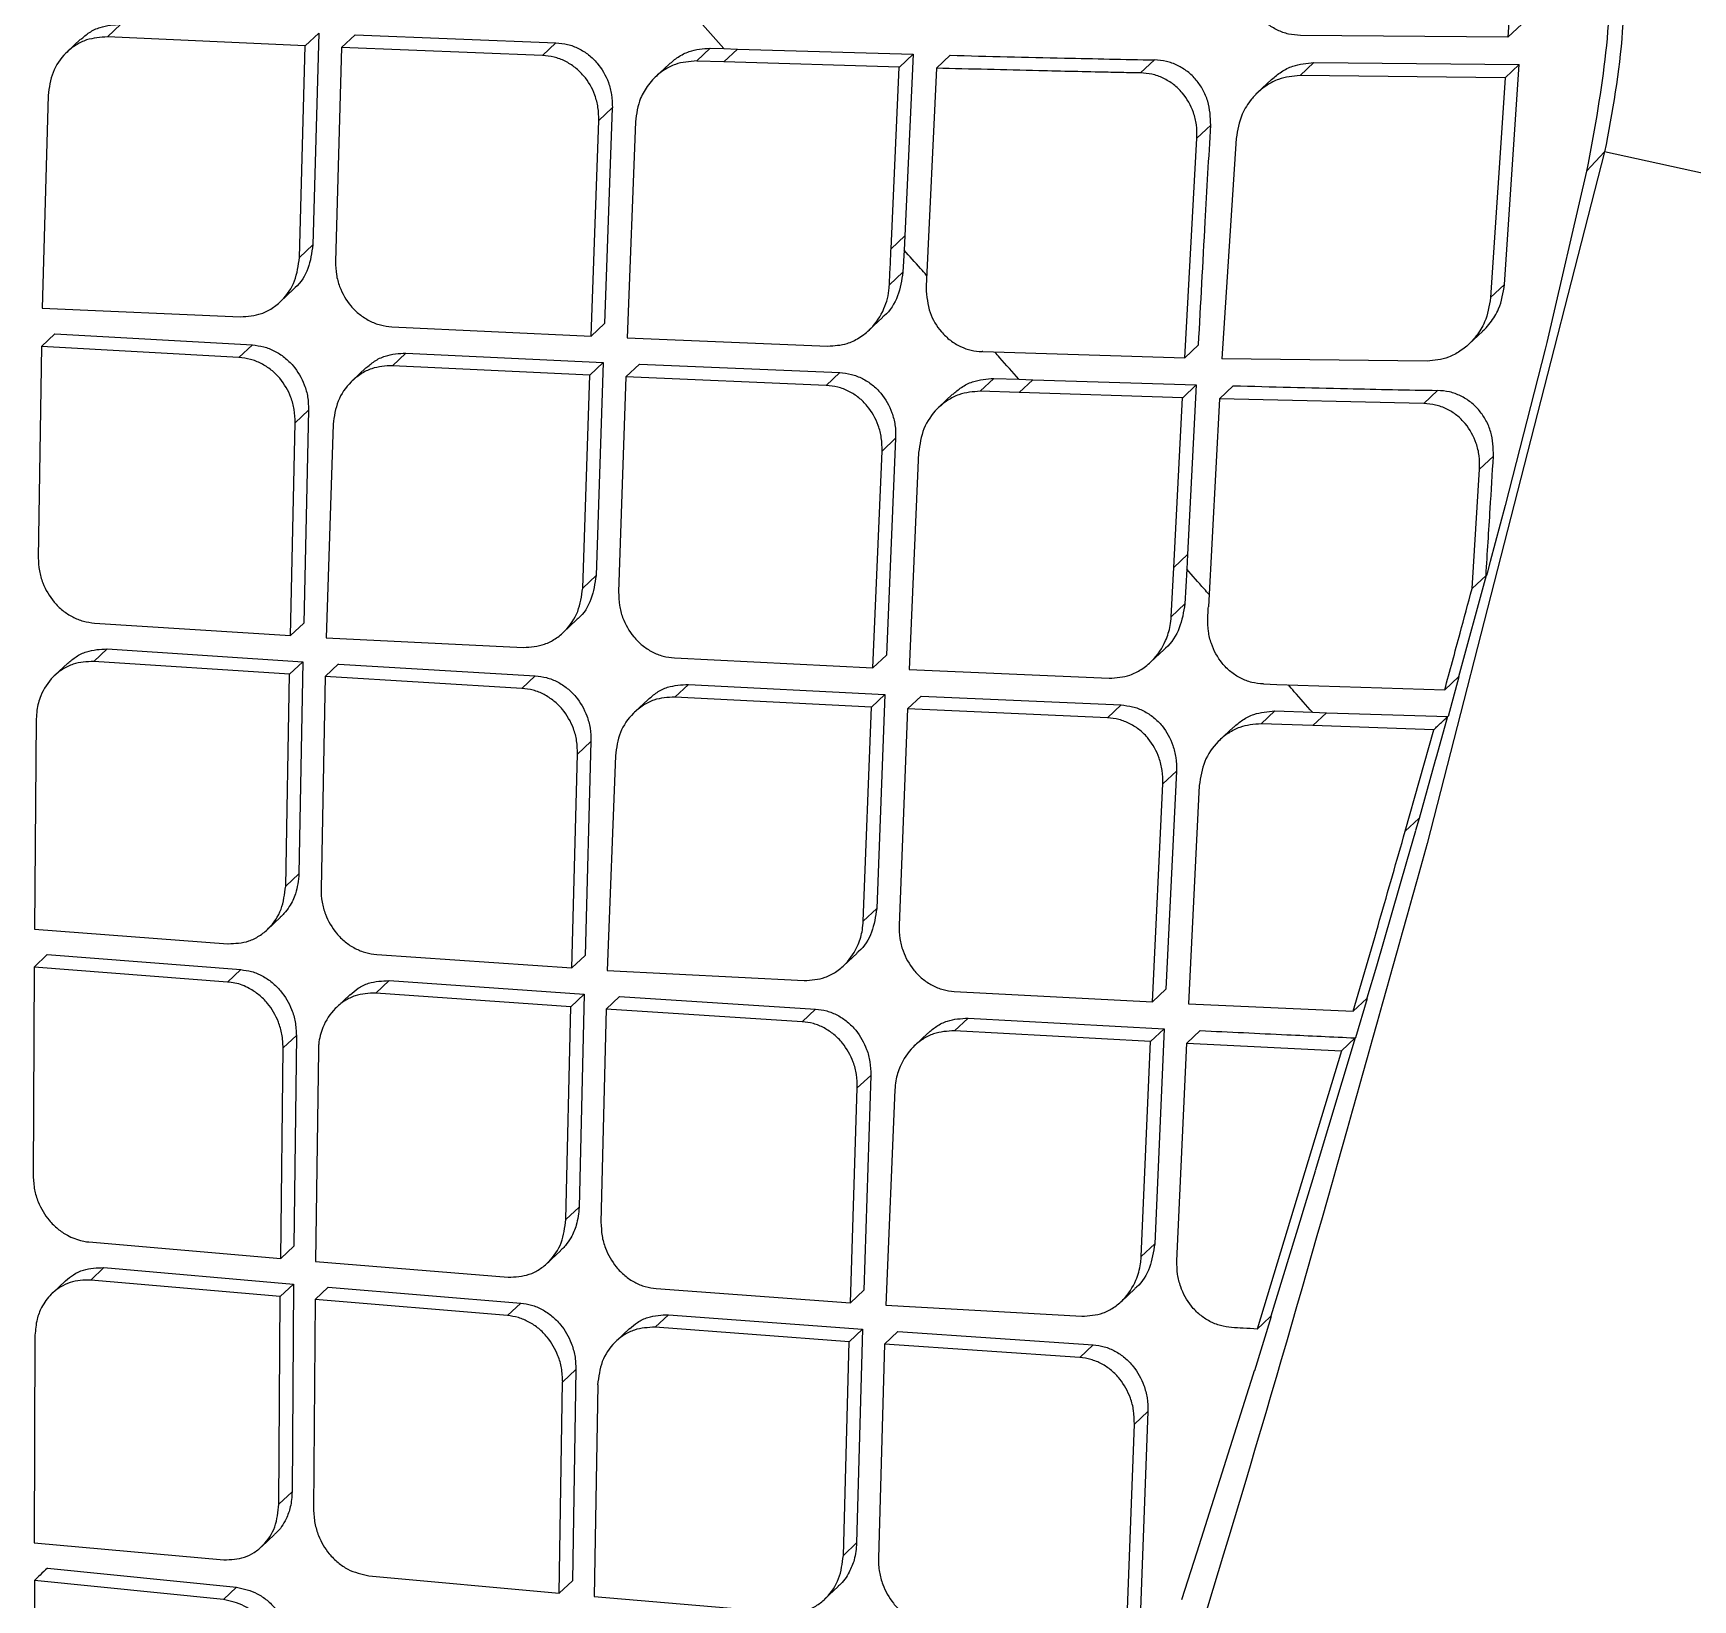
# Model space of a CAD drawing. Extents: x 0 to 84, y -21 to 126.
# Drawn here: x 73.12 to 74.482, y 62.408 to 63.693 of the extents above; entities that cross this region are included whole.
import ezdxf

# ---------------------------------------------------------------- set-up
doc = ezdxf.new("R2010")
doc.units = 0
doc.header["$MEASUREMENT"] = 0
doc.layers.add('1', color=4, linetype='Continuous')

# ---------------------------------------------------------------- blocks, each defined once
blk = doc.blocks.new('PRODIGY')
at = {"layer": '1', "color": 3, "linetype": 'Continuous', "lineweight": 25}
for p, q in [((74.3425, 63.8725), (74.33, 63.6899)), ((73.6868, 63.6806), (73.6669, 63.7027)), ((73.1589, 63.6882), (73.1479, 63.6778)), ((73.181, 63.6902), (73.192, 63.7005)), ((73.3433, 63.6829), (73.181, 63.6902)), ((73.3433, 63.6829), (73.3543, 63.6932)), ((73.3543, 63.6932), (73.3495, 63.5195)), ((73.3842, 63.692), (73.3731, 63.6816)), ((73.3842, 63.692), (73.549, 63.6854)), ((74.33, 63.6899), (74.1599, 63.6914)), ((74.33, 63.6899), (74.3415, 63.7007)), ((73.3385, 63.5091), (73.3433, 63.6829)), ((73.3731, 63.6816), (73.3681, 63.506)), ((73.5379, 63.675), (73.3731, 63.6816)), ((73.5379, 63.675), (73.549, 63.6854)), ((73.6645, 63.6705), (73.6756, 63.6809)), ((73.6756, 63.6809), (73.6867, 63.6806)), ((73.6867, 63.6697), (73.6979, 63.6802)), ((73.6868, 63.6806), (73.6978, 63.6802)), ((73.6978, 63.6802), (73.842, 63.6759)), ((73.8308, 63.6653), (73.842, 63.6759)), ((73.842, 63.6759), (73.8351, 63.527)), ((73.8611, 63.6645), (73.8723, 63.6751)), ((73.6418, 63.6679), (73.6307, 63.6574)), ((73.6867, 63.6697), (73.6645, 63.6704)), ((73.8308, 63.6653), (73.6867, 63.6697)), ((73.8239, 63.5164), (73.8307, 63.6653)), ((73.8611, 63.6645), (73.8527, 63.4857)), ((74.0287, 63.6606), (74.04, 63.6713)), ((74.1709, 63.6692), (74.1595, 63.6584)), ((74.1709, 63.6692), (74.3393, 63.6676)), ((74.3273, 63.4871), (74.3393, 63.6676)), ((74.3393, 63.6676), (74.3278, 63.6567)), ((74.1361, 63.6552), (74.1247, 63.6445)), ((74.3278, 63.6567), (74.1595, 63.6584)), ((74.3278, 63.6567), (74.3158, 63.4763)), ((73.1323, 63.6421), (73.1274, 63.4677)), ((73.5778, 63.4446), (73.5841, 63.6215)), ((73.5841, 63.6215), (73.5952, 63.6319)), ((73.5952, 63.632), (73.5889, 63.4551)), ((73.6141, 63.6204), (73.6075, 63.4433)), ((74.402, 63.6198), (74.3959, 63.5865)), ((74.0649, 63.4268), (74.0749, 63.607)), ((74.0862, 63.6177), (74.0749, 63.607)), ((74.1071, 63.6069), (74.0952, 63.426)), ((74.4094, 63.5958), (74.2637, 63.0282)), ((74.4094, 63.5958), (74.3946, 63.58)), ((74.3946, 63.58), (74.3619, 63.4395)), ((74.3959, 63.5865), (74.3945, 63.58)), ((73.8239, 63.5164), (73.8351, 63.527)), ((73.8351, 63.527), (73.8346, 63.5153)), ((73.3385, 63.5091), (73.3495, 63.5195)), ((73.8346, 63.5153), (73.8337, 63.4972)), ((73.8337, 63.4972), (73.8226, 63.4867)), ((73.8527, 63.4857), (73.8526, 63.4842)), ((74.3273, 63.4871), (74.3159, 63.4763)), ((73.3227, 63.4727), (73.3337, 63.4831)), ((73.1274, 63.4677), (73.2901, 63.4605)), ((73.8058, 63.4495), (73.817, 63.46)), ((73.1378, 63.4465), (73.1269, 63.4362)), ((73.1378, 63.4465), (73.2999, 63.4374)), ((73.4143, 63.4524), (73.5778, 63.4446)), ((73.5778, 63.4446), (73.5888, 63.4551)), ((73.6075, 63.4433), (73.7721, 63.4365)), ((74.2979, 63.438), (74.3094, 63.4487)), ((73.1269, 63.4362), (73.1242, 63.2628)), ((73.2889, 63.4271), (73.1269, 63.4362)), ((73.2889, 63.4271), (73.2999, 63.4374)), ((73.4149, 63.4204), (73.4259, 63.4308)), ((73.4259, 63.4308), (73.5877, 63.423)), ((73.8992, 63.4319), (74.0649, 63.4268)), ((74.0649, 63.4268), (74.0762, 63.4374)), ((74.3605, 63.434), (74.3277, 63.3057)), ((74.3619, 63.4395), (74.3605, 63.434)), ((73.3929, 63.4185), (73.3819, 63.4081)), ((73.5767, 63.4126), (73.4149, 63.4204)), ((73.5877, 63.423), (73.5767, 63.4126)), ((73.5877, 63.423), (73.5819, 63.2483)), ((73.6064, 63.4112), (73.6175, 63.4216)), ((73.6175, 63.4216), (73.7818, 63.4147)), ((74.2637, 63.424), (74.0953, 63.426)), ((73.5709, 63.2379), (73.5767, 63.4126)), ((73.6064, 63.4112), (73.6004, 63.2347)), ((73.7707, 63.4042), (73.6064, 63.4112)), ((73.7707, 63.4042), (73.7818, 63.4147)), ((73.8971, 63.3994), (73.9083, 63.41)), ((73.9083, 63.41), (73.9288, 63.4093)), ((73.9288, 63.4093), (73.9402, 63.4089)), ((73.929, 63.3983), (73.9402, 63.4089)), ((73.9402, 63.4089), (74.0744, 63.4047)), ((74.0632, 63.3941), (74.0744, 63.4047)), ((74.0744, 63.4047), (74.0671, 63.2654)), ((74.0934, 63.3933), (74.1047, 63.4039)), ((73.8744, 63.3969), (73.8632, 63.3864)), ((73.929, 63.3983), (73.8971, 63.3994)), ((74.0632, 63.3941), (73.929, 63.3983)), ((74.0559, 63.2549), (74.0631, 63.3941)), ((74.0934, 63.3933), (74.0843, 63.2225)), ((74.261, 63.3893), (74.0935, 63.3933)), ((74.261, 63.3893), (74.2724, 63.4001)), ((73.3351, 63.3735), (73.346, 63.3838)), ((73.346, 63.3838), (73.342, 63.2091)), ((73.3311, 63.1989), (73.3351, 63.3735)), ((73.3661, 63.3723), (73.3604, 63.1971)), ((73.8166, 63.3503), (73.8277, 63.3608)), ((73.8277, 63.3608), (73.8203, 63.1829)), ((73.8091, 63.1725), (73.8166, 63.3503)), ((73.8465, 63.3491), (73.8388, 63.1711)), ((74.3007, 63.2375), (74.3068, 63.3354)), ((74.3068, 63.3354), (74.3183, 63.3462)), ((74.3277, 63.3057), (74.3155, 63.2598)), ((74.0559, 63.2549), (74.0671, 63.2654)), ((74.0671, 63.2654), (74.0665, 63.2535)), ((74.0538, 63.2144), (74.0559, 63.2549)), ((74.0665, 63.2534), (74.065, 63.225)), ((74.3155, 63.2598), (74.313, 63.2502)), ((73.5709, 63.2379), (73.5819, 63.2483)), ((74.3121, 63.2482), (74.2896, 63.1651)), ((74.3007, 63.2375), (74.3121, 63.2483)), ((74.3129, 63.2501), (74.3124, 63.2481)), ((74.0538, 63.2144), (74.065, 63.225)), ((73.5549, 63.2014), (73.5659, 63.2118)), ((73.1703, 63.2092), (73.3311, 63.1989)), ((73.3311, 63.1989), (73.342, 63.2091)), ((73.1699, 63.1777), (73.1807, 63.188)), ((73.1807, 63.188), (73.3414, 63.1775)), ((73.3604, 63.197), (73.5224, 63.1892)), ((74.0368, 63.177), (74.048, 63.1875)), ((73.1484, 63.1763), (73.1376, 63.1661)), ((73.3304, 63.1672), (73.1699, 63.1777)), ((73.3304, 63.1672), (73.3413, 63.1775)), ((73.3414, 63.1775), (73.338, 63.0035)), ((73.3597, 63.1654), (73.3706, 63.1757)), ((73.3706, 63.1756), (73.532, 63.1659)), ((73.6461, 63.1807), (73.8091, 63.1725)), ((73.8091, 63.1725), (73.8202, 63.1829)), ((73.8388, 63.1711), (74.003, 63.1639)), ((73.3272, 62.9933), (73.3304, 63.1672)), ((73.3597, 63.1654), (73.3562, 62.9912)), ((73.521, 63.1556), (73.3597, 63.1654)), ((73.521, 63.1556), (73.532, 63.1659)), ((73.6466, 63.1485), (73.6576, 63.1589)), ((73.6576, 63.1589), (73.8189, 63.1507)), ((74.1294, 63.1592), (74.1404, 63.1588)), ((74.1404, 63.1588), (74.2782, 63.1544)), ((74.2782, 63.1544), (74.2896, 63.1651)), ((74.2899, 63.165), (74.2809, 63.1324)), ((73.6246, 63.1466), (73.6136, 63.1363)), ((73.8078, 63.1402), (73.6466, 63.1485)), ((73.8078, 63.1402), (73.8189, 63.1506)), ((73.8189, 63.1507), (73.8122, 62.975)), ((73.8375, 63.1388), (73.8486, 63.1492)), ((73.8486, 63.1492), (74.0126, 63.142)), ((73.1225, 63.1305), (73.121, 62.9581)), ((73.8011, 62.9646), (73.8078, 63.1402)), ((73.8375, 63.1388), (73.8305, 62.9613)), ((74.0015, 63.1314), (73.8375, 63.1388)), ((74.0015, 63.1314), (74.0126, 63.142)), ((74.1276, 63.1265), (74.1389, 63.1371)), ((74.1389, 63.1371), (74.1696, 63.136)), ((74.1696, 63.136), (74.1813, 63.1356)), ((74.17, 63.125), (74.1813, 63.1356)), ((74.1813, 63.1356), (74.2808, 63.1324)), ((74.2806, 63.1325), (74.2715, 63.1001)), ((74.105, 63.1239), (74.0938, 63.1134)), ((74.17, 63.125), (74.1276, 63.1265)), ((74.2692, 63.1217), (74.17, 63.125)), ((74.2458, 63.0383), (74.2692, 63.1217)), ((73.5667, 63.1016), (73.5777, 63.1119)), ((73.5777, 63.1119), (73.5729, 62.9365)), ((73.5619, 62.9262), (73.5667, 63.1016)), ((73.5977, 63.1003), (73.5911, 62.9242)), ((74.2705, 63.0965), (74.2571, 63.0489)), ((74.2715, 63.1001), (74.2705, 63.0965)), ((74.0384, 62.8983), (74.0469, 63.0772)), ((74.0469, 63.0772), (74.0581, 63.0877)), ((74.0581, 63.0877), (74.0495, 62.9088)), ((74.0768, 63.0759), (74.068, 62.8968)), ((74.2458, 63.0383), (74.257, 63.0489)), ((74.2571, 63.0489), (74.2542, 63.0389)), ((74.2542, 63.0388), (74.2469, 63.0133)), ((74.2469, 63.0133), (74.2221, 62.9277)), ((73.3272, 62.9933), (73.338, 63.0035)), ((73.312, 62.9575), (73.3229, 62.9678)), ((73.8011, 62.9646), (73.8122, 62.975)), ((73.121, 62.9581), (73.2798, 62.946)), ((73.1208, 62.9269), (73.12, 62.7554)), ((73.1208, 62.9269), (73.1316, 62.9371)), ((73.2794, 62.9146), (73.1208, 62.9269)), ((73.1316, 62.9371), (73.2903, 62.9248)), ((73.4019, 62.9372), (73.5619, 62.9262)), ((73.5619, 62.9262), (73.5729, 62.9365)), ((73.785, 62.928), (73.796, 62.9384)), ((74.2221, 62.9277), (74.2143, 62.9013)), ((73.2794, 62.9146), (73.2903, 62.9248)), ((73.4013, 62.9056), (73.4122, 62.9158)), ((73.4122, 62.9158), (73.572, 62.9047)), ((73.5911, 62.9242), (73.7525, 62.9158)), ((73.38, 62.9043), (73.3691, 62.894)), ((73.5611, 62.8944), (73.4013, 62.9056)), ((73.5611, 62.8944), (73.572, 62.9047)), ((73.572, 62.9047), (73.568, 62.73)), ((73.6012, 62.9027), (73.5902, 62.8924)), ((73.6012, 62.9027), (73.762, 62.8924)), ((73.8758, 62.9069), (74.0384, 62.8983)), ((74.0384, 62.8983), (74.0495, 62.9088)), ((74.2143, 62.9011), (74.203, 62.8906)), ((74.2146, 62.9011), (74.2051, 62.8688)), ((73.5571, 62.7197), (73.5611, 62.8944)), ((73.5902, 62.8924), (73.5859, 62.7175)), ((73.751, 62.8821), (73.5902, 62.8924)), ((73.751, 62.8821), (73.762, 62.8924)), ((73.8761, 62.8746), (73.8872, 62.885)), ((73.8872, 62.885), (74.048, 62.8763)), ((74.068, 62.8968), (74.203, 62.8906)), ((73.3251, 62.8606), (73.336, 62.8708)), ((73.336, 62.8708), (73.3339, 62.698)), ((73.8542, 62.8728), (73.8431, 62.8624)), ((74.0369, 62.8659), (73.8761, 62.8746)), ((74.048, 62.8763), (74.0369, 62.8659)), ((74.048, 62.8763), (74.0403, 62.6998)), ((74.0665, 62.8644), (74.0776, 62.8748)), ((73.3231, 62.6878), (73.3251, 62.8606)), ((73.354, 62.8584), (73.3517, 62.6854)), ((74.0292, 62.6894), (74.0369, 62.8659)), ((74.0584, 62.6859), (74.0665, 62.8644)), ((74.0665, 62.8644), (74.1935, 62.8583)), ((74.1935, 62.8583), (74.1243, 62.6299)), ((74.2048, 62.8689), (74.172, 62.7596)), ((74.2047, 62.8688), (74.1935, 62.8583)), ((73.7962, 62.8277), (73.8073, 62.838)), ((73.8073, 62.838), (73.8015, 62.6618)), ((73.7906, 62.6514), (73.7962, 62.8277)), ((73.8271, 62.8262), (73.8196, 62.6494)), ((74.172, 62.7595), (74.1618, 62.7262)), ((73.568, 62.73), (73.5571, 62.7197)), ((74.1605, 62.7217), (74.1354, 62.6404)), ((74.1618, 62.7262), (74.1605, 62.7217)), ((73.1658, 62.7014), (73.3231, 62.6878)), ((73.3231, 62.6878), (73.3339, 62.698)), ((73.5418, 62.6839), (73.5527, 62.6941)), ((74.0292, 62.6894), (74.0403, 62.6998)), ((73.1672, 62.6701), (73.178, 62.6803)), ((73.178, 62.6803), (73.3336, 62.6667)), ((73.3517, 62.6854), (73.5098, 62.6725)), ((73.1466, 62.6695), (73.1358, 62.6593)), ((73.3228, 62.6565), (73.1672, 62.6701)), ((73.3228, 62.6565), (73.3336, 62.6666)), ((73.3336, 62.6667), (73.3325, 62.4964)), ((73.3217, 62.4862), (73.3228, 62.6565)), ((73.3514, 62.654), (73.35, 62.4819)), ((73.3622, 62.6642), (73.3514, 62.654)), ((73.5092, 62.6409), (73.3514, 62.654)), ((73.3622, 62.6642), (73.5201, 62.6512)), ((73.6312, 62.6631), (73.7906, 62.6514)), ((73.7906, 62.6514), (73.8015, 62.6618)), ((74.0129, 62.6526), (74.024, 62.663)), ((73.5092, 62.6409), (73.5201, 62.6512)), ((73.6305, 62.6314), (73.6414, 62.6416)), ((73.6414, 62.6416), (73.8006, 62.6298)), ((73.8196, 62.6494), (73.9805, 62.6404)), ((74.1358, 62.6403), (74.122, 62.5956)), ((73.6092, 62.6302), (73.5984, 62.6199)), ((73.7896, 62.6195), (73.6305, 62.6314)), ((73.7896, 62.6195), (73.8006, 62.6298)), ((73.8006, 62.6298), (73.7957, 62.4544)), ((73.8186, 62.6174), (73.8296, 62.6278)), ((73.8296, 62.6278), (73.9898, 62.6169)), ((73.1215, 62.6249), (73.1208, 62.4544)), ((73.7848, 62.4441), (73.7896, 62.6195)), ((73.8186, 62.6174), (73.8135, 62.4418)), ((73.9787, 62.6065), (73.8186, 62.6174)), ((73.9787, 62.6065), (73.9898, 62.6169)), ((73.5517, 62.4131), (73.5544, 62.5865)), ((73.5545, 62.5865), (73.5653, 62.5967)), ((73.5653, 62.5967), (73.5626, 62.4233)), ((74.1207, 62.5919), (74.0749, 62.4468)), ((74.1219, 62.5956), (74.1207, 62.592)), ((73.5832, 62.5841), (73.5802, 62.4105)), ((74.0236, 62.5517), (74.0346, 62.5621)), ((74.0346, 62.5621), (74.028, 62.385)), ((74.017, 62.3747), (74.0236, 62.5517)), ((73.3217, 62.4862), (73.3325, 62.4964)), ((73.1208, 62.4544), (73.2765, 62.4405)), ((73.3073, 62.4512), (73.3181, 62.4614)), ((73.7848, 62.4441), (73.7957, 62.4544)), ((74.0748, 62.4468), (74.0623, 62.4077)), ((73.2761, 62.4079), (73.121, 62.4236)), ((73.121, 62.4236), (73.1228, 62.2544)), ((73.1317, 62.4337), (73.2868, 62.418)), ((73.3953, 62.4275), (73.5517, 62.4131)), ((73.5517, 62.4131), (73.5626, 62.4233)), ((73.2761, 62.4079), (73.2868, 62.418)), ((73.5802, 62.4105), (73.7375, 62.3969)), ((73.7694, 62.4082), (73.7804, 62.4185))]:
    blk.add_line(p, q, dxfattribs=at)
at = {"layer": '1', "color": 3, "linetype": 'Continuous', "lineweight": 25, "flags": 128}
for points in [[(75.1641, 63.431), (74.7867, 63.5134), (74.4094, 63.5958)], [(74.1354, 62.6404), (74.1292, 62.6345), (74.1243, 62.6299)]]:
    blk.add_lwpolyline(points, dxfattribs=at)
at = {"layer": '1', "color": 3, "linetype": 'Continuous', "lineweight": 25}
for points, knots in [([(74.3562, 63.9844), (74.3712, 63.9544), (74.4012, 63.8943), (74.4227, 63.7953), (74.4278, 63.6943), (74.4155, 63.6286), (74.4094, 63.5958)], [0, 0, 0, 0, 0.249972, 0.499974, 0.74998, 1, 1, 1, 1]), ([(74.4088, 63.8042), (74.4114, 63.7734), (74.4166, 63.7115), (74.4069, 63.6505), (74.402, 63.6198)], [0, 0, 0, 0, 0.4981551, 1, 1, 1, 1]), ([(74.1599, 63.6914), (74.1566, 63.6916), (74.1501, 63.6921), (74.1408, 63.6955), (74.1324, 63.7006), (74.1232, 63.7094), (74.1168, 63.7211), (74.1135, 63.7341), (74.1136, 63.7412), (74.1136, 63.7449)], [0, 0, 0, 0, 0.126658, 0.251455, 0.375243, 0.498774, 0.732971, 0.862323, 1, 1, 1, 1]), ([(73.181, 63.6902), (73.1752, 63.6898), (73.166, 63.6892), (73.1547, 63.6836), (73.1445, 63.6754), (73.1349, 63.6616), (73.1332, 63.6486), (73.1323, 63.6421)], [0, 0, 0, 0, 0.229485, 0.360192, 0.501407, 0.750606, 1, 1, 1, 1]), ([(73.159, 63.688), (73.1613, 63.6901), (73.1661, 63.6942), (73.1771, 63.6995), (73.1862, 63.7001), (73.192, 63.7005)], [0, 0, 0, 0, 0.254723, 0.526146, 1, 1, 1, 1]), ([(73.5841, 63.6215), (73.5841, 63.6251), (73.5839, 63.6322), (73.5805, 63.6451), (73.574, 63.6565), (73.5648, 63.6653), (73.5566, 63.6705), (73.5475, 63.674), (73.5411, 63.6747), (73.5379, 63.675)], [0, 0, 0, 0, 0.138372, 0.267731, 0.499439, 0.622853, 0.747477, 0.873017, 1, 1, 1, 1]), ([(73.549, 63.6854), (73.5522, 63.6851), (73.5586, 63.6845), (73.5677, 63.6809), (73.576, 63.6757), (73.5851, 63.6669), (73.5916, 63.6555), (73.595, 63.6426), (73.5952, 63.6356), (73.5953, 63.632)], [0, 0, 0, 0, 0.126952, 0.252467, 0.377062, 0.501428, 0.732665, 0.861834, 1, 1, 1, 1]), ([(73.6419, 63.6678), (73.6443, 63.6698), (73.6491, 63.6741), (73.6604, 63.6797), (73.6697, 63.6805), (73.6756, 63.6809)], [0, 0, 0, 0, 0.250719, 0.524885, 1, 1, 1, 1]), ([(73.8723, 63.6751), (73.9036, 63.6743), (73.9594, 63.6729), (74.0154, 63.6718), (74.04, 63.6713)], [0, 0, 0, 0, 0.560008, 1, 1, 1, 1]), ([(73.6645, 63.6705), (73.6585, 63.67), (73.6491, 63.6692), (73.6375, 63.6632), (73.6301, 63.6573), (73.6235, 63.6495), (73.6166, 63.638), (73.6151, 63.6271), (73.6141, 63.6204)], [0, 0, 0, 0, 0.227509, 0.358597, 0.501148, 0.590811, 0.751092, 1, 1, 1, 1]), ([(74.0287, 63.6606), (74.0255, 63.6607), (74.0166, 63.6608), (73.9888, 63.6614), (73.9361, 63.6626), (73.8891, 63.6638), (73.8611, 63.6645)], [0, 0, 0, 0, 0.056906, 0.15874, 0.497274, 1, 1, 1, 1]), ([(74.0749, 63.607), (74.0749, 63.6107), (74.0749, 63.6179), (74.0716, 63.6309), (74.0652, 63.6425), (74.0559, 63.6514), (74.0474, 63.6566), (74.0382, 63.6599), (74.0318, 63.6604), (74.0287, 63.6606)], [0, 0, 0, 0, 0.138734, 0.268542, 0.50159, 0.626279, 0.75276, 0.880713, 1, 1, 1, 1]), ([(74.0862, 63.6177), (74.086, 63.6244), (74.0855, 63.6345), (74.0801, 63.6468), (74.0745, 63.6551), (74.0674, 63.662), (74.059, 63.6671), (74.0498, 63.6705), (74.0433, 63.671), (74.04, 63.6713)], [0, 0, 0, 0, 0.248934, 0.377203, 0.498893, 0.624581, 0.749171, 0.872672, 1, 1, 1, 1]), ([(74.1362, 63.6551), (74.1388, 63.6574), (74.144, 63.6619), (74.1556, 63.6677), (74.165, 63.6686), (74.1709, 63.6692)], [0, 0, 0, 0, 0.267372, 0.539326, 1, 1, 1, 1]), ([(74.1595, 63.6584), (74.1535, 63.6579), (74.1439, 63.6569), (74.1321, 63.6507), (74.1261, 63.646), (74.123, 63.6428), (74.1217, 63.6414), (74.1174, 63.6365), (74.1103, 63.6254), (74.1083, 63.6137), (74.1071, 63.6069)], [0, 0, 0, 0, 0.224008, 0.354994, 0.498623, 0.506509, 0.521155, 0.570602, 0.749824, 1, 1, 1, 1]), ([(74.0762, 63.4374), (74.078, 63.4711), (74.0813, 63.5311), (74.0847, 63.5913), (74.0862, 63.6177)], [0, 0, 0, 0, 0.559994, 1, 1, 1, 1]), ([(73.3495, 63.5195), (73.3486, 63.5129), (73.3467, 63.4999), (73.3394, 63.4879), (73.334, 63.4836), (73.3335, 63.4832)], [0, 0, 0, 0, 0.476784, 0.951413, 1, 1, 1, 1]), ([(73.8226, 63.4867), (73.8228, 63.4923), (73.8233, 63.5022), (73.8237, 63.5121), (73.8239, 63.5164)], [0, 0, 0, 0, 0.560015, 1, 1, 1, 1]), ([(73.8531, 63.4945), (73.8514, 63.4964), (73.8452, 63.5033), (73.8391, 63.5102), (73.8346, 63.5153)], [0, 0, 0, 0, 0.2692723, 1, 1, 1, 1]), ([(73.2901, 63.4605), (73.296, 63.4609), (73.3052, 63.4615), (73.3164, 63.4674), (73.3264, 63.4756), (73.3359, 63.4895), (73.3376, 63.5026), (73.3385, 63.5091)], [0, 0, 0, 0, 0.231819, 0.361888, 0.501261, 0.750402, 1, 1, 1, 1]), ([(73.3681, 63.506), (73.3682, 63.5023), (73.3684, 63.4953), (73.3719, 63.4826), (73.3785, 63.4711), (73.3876, 63.4623), (73.3959, 63.457), (73.4049, 63.4534), (73.4111, 63.4527), (73.4143, 63.4524)], [0, 0, 0, 0, 0.137953, 0.267056, 0.498509, 0.62462, 0.749962, 0.874928, 1, 1, 1, 1]), ([(73.8337, 63.4972), (73.8326, 63.4906), (73.8305, 63.4772), (73.8229, 63.4649), (73.8173, 63.4605), (73.8169, 63.4601)], [0, 0, 0, 0, 0.478182, 0.954454, 1, 1, 1, 1]), ([(73.7721, 63.4365), (73.7774, 63.4368), (73.7863, 63.4373), (73.7982, 63.4431), (73.8094, 63.4519), (73.8187, 63.466), (73.8222, 63.4792), (73.8225, 63.4859), (73.8226, 63.4867)], [0, 0, 0, 0, 0.204496, 0.341351, 0.501366, 0.750593, 0.970456, 1, 1, 1, 1]), ([(73.8526, 63.4842), (73.8532, 63.4773), (73.8543, 63.4643), (73.8631, 63.4498), (73.8723, 63.441), (73.8807, 63.4359), (73.8895, 63.4327), (73.8956, 63.4322), (73.8986, 63.4319)], [0, 0, 0, 0, 0.264933, 0.497772, 0.629946, 0.757265, 0.880358, 1, 1, 1, 1]), ([(74.3093, 63.4489), (74.3098, 63.4493), (74.3122, 63.4512), (74.3169, 63.4571), (74.3243, 63.4687), (74.3262, 63.4802), (74.3273, 63.4871)], [0, 0, 0, 0, 0.050008, 0.212741, 0.52456, 1, 1, 1, 1]), ([(74.3159, 63.4763), (74.3147, 63.4694), (74.3128, 63.458), (74.3055, 63.4463), (74.2986, 63.4382), (74.2911, 63.4321), (74.2792, 63.4257), (74.2697, 63.4247), (74.2637, 63.424)], [0, 0, 0, 0, 0.251183, 0.41593, 0.501895, 0.644246, 0.774706, 1, 1, 1, 1]), ([(73.2999, 63.4374), (73.303, 63.437), (73.3092, 63.4363), (73.3182, 63.4327), (73.3264, 63.4274), (73.3355, 63.4187), (73.342, 63.4073), (73.3457, 63.3945), (73.3459, 63.3875), (73.346, 63.3838)], [0, 0, 0, 0, 0.125536, 0.250491, 0.375275, 0.500379, 0.730154, 0.860121, 1, 1, 1, 1]), ([(73.393, 63.4183), (73.3953, 63.4203), (73.4, 63.4245), (73.411, 63.4298), (73.4201, 63.4304), (73.4259, 63.4308)], [0, 0, 0, 0, 0.252075, 0.522917, 1, 1, 1, 1]), ([(73.4578, 59.6768), (73.4809, 59.7267), (73.5271, 59.8265), (73.6038, 59.9921), (73.6864, 60.1729), (73.7771, 60.3706), (73.8792, 60.5839), (73.9878, 60.8149), (74.1051, 61.0546), (74.247, 61.3534), (74.4167, 61.7133), (74.6101, 62.1346), (74.8004, 62.5623), (74.986, 62.9943), (75.1047, 63.2855), (75.164, 63.431)], [0, 0, 0, 0, 0.062561, 0.125094, 0.187383, 0.249789, 0.312754, 0.376309, 0.439124, 0.501607, 0.601699, 0.701611, 0.80118, 0.900668, 1, 1, 1, 1]), ([(73.8992, 63.4319), (73.8991, 63.4319), (73.8989, 63.4319), (73.8987, 63.4319), (73.8986, 63.4319)], [0, 0, 0, 0, 0.5606841, 1, 1, 1, 1]), ([(73.9288, 63.4093), (73.9236, 63.4152), (73.917, 63.4226), (73.9104, 63.43), (73.909, 63.4316)], [0, 0, 0, 0, 0.792779, 1, 1, 1, 1]), ([(73.3351, 63.3735), (73.3349, 63.3771), (73.3347, 63.3842), (73.3311, 63.397), (73.3245, 63.4083), (73.3155, 63.4171), (73.3073, 63.4224), (73.2983, 63.426), (73.292, 63.4267), (73.2889, 63.4271)], [0, 0, 0, 0, 0.139818, 0.269786, 0.499644, 0.624039, 0.749071, 0.874248, 1, 1, 1, 1]), ([(73.4149, 63.4204), (73.4091, 63.4201), (73.3999, 63.4195), (73.3886, 63.4138), (73.3785, 63.4056), (73.3689, 63.3918), (73.367, 63.3788), (73.3661, 63.3723)], [0, 0, 0, 0, 0.230799, 0.36113, 0.501289, 0.750442, 1, 1, 1, 1]), ([(75.1785, 63.4251), (75.1293, 63.3044), (75.0285, 63.0569), (74.8727, 62.6923), (74.7112, 62.3242), (74.5486, 61.965), (74.3862, 61.6147), (74.2571, 61.3408), (74.1603, 61.1371), (74.0929, 60.9966), (74.0266, 60.8592), (73.9623, 60.7264), (73.9018, 60.5993), (73.843, 60.4773), (73.7859, 60.3617), (73.7326, 60.2519), (73.6859, 60.154), (73.6451, 60.068), (73.6059, 59.9871), (73.5686, 59.9108), (73.5299, 59.8291), (73.4957, 59.7493), (73.4699, 59.6992), (73.4581, 59.6764)], [0, 0, 0, 0, 0.082249, 0.168725, 0.250938, 0.337837, 0.421226, 0.501438, 0.538138, 0.573957, 0.608923, 0.645818, 0.681064, 0.714276, 0.751294, 0.786327, 0.81865, 0.848238, 0.87506, 0.90615, 0.934321, 0.970126, 1, 1, 1, 1]), ([(73.8166, 63.3503), (73.8165, 63.354), (73.8164, 63.3611), (73.813, 63.374), (73.8066, 63.3855), (73.7976, 63.3944), (73.7894, 63.3996), (73.7803, 63.4032), (73.7739, 63.4039), (73.7707, 63.4042)], [0, 0, 0, 0, 0.139322, 0.269069, 0.49981, 0.623477, 0.748218, 0.873521, 1, 1, 1, 1]), ([(73.7818, 63.4147), (73.785, 63.4144), (73.7914, 63.4137), (73.8005, 63.4101), (73.8087, 63.4049), (73.8178, 63.396), (73.8242, 63.3845), (73.8276, 63.3716), (73.8277, 63.3645), (73.8277, 63.3608)], [0, 0, 0, 0, 0.126344, 0.251466, 0.375912, 0.500263, 0.731139, 0.860824, 1, 1, 1, 1]), ([(73.8745, 63.3967), (73.8768, 63.3988), (73.8817, 63.4031), (73.8929, 63.4087), (73.9023, 63.4095), (73.9083, 63.41)], [0, 0, 0, 0, 0.247294, 0.522002, 1, 1, 1, 1]), ([(74.1047, 63.4039), (74.136, 63.4031), (74.1918, 63.4017), (74.2478, 63.4005), (74.2724, 63.4001)], [0, 0, 0, 0, 0.55999, 1, 1, 1, 1]), ([(73.8971, 63.3994), (73.8911, 63.399), (73.8817, 63.3982), (73.87, 63.3921), (73.8595, 63.3836), (73.8495, 63.3692), (73.8475, 63.3558), (73.8465, 63.3491)], [0, 0, 0, 0, 0.228392, 0.359351, 0.501418, 0.750653, 1, 1, 1, 1]), ([(74.3068, 63.3354), (74.3068, 63.3391), (74.3069, 63.3463), (74.3037, 63.3594), (74.2974, 63.371), (74.2883, 63.3799), (74.28, 63.3851), (74.2708, 63.3885), (74.2643, 63.3891), (74.261, 63.3893)], [0, 0, 0, 0, 0.139447, 0.269563, 0.502077, 0.624473, 0.748094, 0.873003, 1, 1, 1, 1]), ([(74.3183, 63.3462), (74.318, 63.3529), (74.3177, 63.363), (74.3124, 63.3754), (74.3068, 63.3837), (74.2998, 63.3906), (74.2914, 63.3959), (74.2822, 63.3993), (74.2757, 63.3998), (74.2724, 63.4001)], [0, 0, 0, 0, 0.24898, 0.377402, 0.498876, 0.624688, 0.749122, 0.872733, 1, 1, 1, 1]), ([(75.6734, 63.3537), (75.6106, 63.2276), (75.485, 62.9753), (75.2889, 62.6009), (75.0894, 62.2292), (74.8864, 61.862), (74.6821, 61.4995), (74.4955, 61.1728), (74.3304, 60.8836), (74.1884, 60.6326), (74.0558, 60.395), (73.9367, 60.1744), (73.8312, 59.9735), (73.7382, 59.7924), (73.6562, 59.6277), (73.6072, 59.5297), (73.5827, 59.4807)], [0, 0, 0, 0, 0.082411, 0.164951, 0.247638, 0.330248, 0.412935, 0.496232, 0.559503, 0.622548, 0.685579, 0.749219, 0.81255, 0.875197, 0.937632, 1, 1, 1, 1]), ([(75.7039, 63.3385), (75.6425, 63.2086), (75.5196, 62.9485), (75.3298, 62.5613), (75.1373, 62.1765), (74.9417, 61.7963), (74.7444, 61.422), (74.5633, 61.0863), (74.402, 60.7914), (74.2621, 60.5378), (74.1299, 60.3001), (74.0096, 60.0816), (73.9001, 59.8838), (73.8012, 59.7065), (73.7105, 59.5461), (73.6563, 59.4507), (73.6292, 59.4031)], [0, 0, 0, 0, 0.082589, 0.165416, 0.24837, 0.331193, 0.414034, 0.497446, 0.56062, 0.623393, 0.686188, 0.749611, 0.812567, 0.875073, 0.937549, 1, 1, 1, 1]), ([(74.3121, 63.2483), (74.3132, 63.2665), (74.3153, 63.2992), (74.3173, 63.3318), (74.3182, 63.3462)], [0, 0, 0, 0, 0.560002, 1, 1, 1, 1]), ([(73.1242, 63.2628), (73.1243, 63.2592), (73.1247, 63.2522), (73.1284, 63.2395), (73.135, 63.2281), (73.1441, 63.2193), (73.1523, 63.214), (73.1611, 63.2104), (73.1673, 63.2096), (73.1703, 63.2092)], [0, 0, 0, 0, 0.139386, 0.269093, 0.498816, 0.625986, 0.7517, 0.876244, 1, 1, 1, 1]), ([(74.0848, 63.2326), (74.0835, 63.2341), (74.0774, 63.2411), (74.0712, 63.248), (74.0665, 63.2534)], [0, 0, 0, 0, 0.2237251, 1, 1, 1, 1]), ([(73.5819, 63.2483), (73.5809, 63.2417), (73.579, 63.2285), (73.5716, 63.2165), (73.5663, 63.2122), (73.5658, 63.2119)], [0, 0, 0, 0, 0.480203, 0.957355, 1, 1, 1, 1]), ([(76.4588, 63.2402), (76.388, 63.1007), (76.2465, 62.8222), (76.034, 62.4106), (75.821, 62.0071), (75.6064, 61.6136), (75.3893, 61.2307), (75.1696, 60.8603), (74.9482, 60.5057), (74.7271, 60.1719), (74.5271, 59.8885), (74.3489, 59.6513), (74.1927, 59.4548), (74.0404, 59.2747), (73.9472, 59.1724), (73.9006, 59.1213)], [0, 0, 0, 0, 0.083388, 0.166545, 0.249266, 0.331863, 0.414654, 0.498053, 0.581911, 0.665728, 0.748937, 0.811246, 0.87376, 0.936869, 1, 1, 1, 1]), ([(73.5224, 63.1892), (73.5283, 63.1896), (73.5375, 63.1902), (73.5487, 63.1961), (73.5587, 63.2043), (73.5682, 63.2182), (73.57, 63.2313), (73.5709, 63.2379)], [0, 0, 0, 0, 0.23281, 0.362545, 0.5011, 0.750215, 1, 1, 1, 1]), ([(73.6004, 63.2347), (73.6005, 63.231), (73.6006, 63.2239), (73.6041, 63.2111), (73.6106, 63.1996), (73.6196, 63.1907), (73.6278, 63.1853), (73.6368, 63.1817), (73.643, 63.181), (73.6461, 63.1807)], [0, 0, 0, 0, 0.138967, 0.268487, 0.498714, 0.625432, 0.750933, 0.87562, 1, 1, 1, 1]), ([(74.065, 63.225), (74.0639, 63.2183), (74.0617, 63.2048), (74.0539, 63.1924), (74.0483, 63.188), (74.0479, 63.1876)], [0, 0, 0, 0, 0.479024, 0.959991, 1, 1, 1, 1]), ([(74.2782, 63.1544), (74.2824, 63.1699), (74.29, 63.1976), (74.2974, 63.2253), (74.3007, 63.2375)], [0, 0, 0, 0, 0.559998, 1, 1, 1, 1]), ([(73.9729, 59.1455), (74.0113, 59.1893), (74.09, 59.279), (74.2167, 59.4341), (74.3442, 59.5961), (74.4672, 59.759), (74.5842, 59.9195), (74.6946, 60.0756), (74.8098, 60.2429), (74.9265, 60.4172), (75.043, 60.5963), (75.1505, 60.7655), (75.2554, 60.9342), (75.363, 61.1106), (75.4733, 61.2951), (75.5862, 61.4877), (75.7006, 61.6865), (75.8106, 61.881), (75.8965, 62.0352), (75.9574, 62.1455), (75.9969, 62.2174), (76.0323, 62.2822), (76.0655, 62.3432), (76.1007, 62.4081), (76.1436, 62.4874), (76.1981, 62.5888), (76.2658, 62.7156), (76.3468, 62.8682), (76.4356, 63.0369), (76.4973, 63.155), (76.5277, 63.2132)], [0, 0, 0, 0, 0.05455, 0.111686, 0.164939, 0.214597, 0.260837, 0.30378, 0.343485, 0.39362, 0.437093, 0.475723, 0.515154, 0.555612, 0.597083, 0.639608, 0.683232, 0.726686, 0.764541, 0.781149, 0.796212, 0.809729, 0.821699, 0.83431, 0.850093, 0.870986, 0.897022, 0.928235, 0.96461, 1, 1, 1, 1]), ([(74.003, 63.1639), (74.0088, 63.1643), (74.018, 63.165), (74.0297, 63.171), (74.0406, 63.1797), (74.0489, 63.1923), (74.0529, 63.2052), (74.0536, 63.212), (74.0538, 63.2144)], [0, 0, 0, 0, 0.219593, 0.352441, 0.500744, 0.749992, 0.909691, 1, 1, 1, 1]), ([(74.0838, 63.2133), (74.0839, 63.2151), (74.0841, 63.2181), (74.0842, 63.2212), (74.0843, 63.2225)], [0, 0, 0, 0, 0.560068, 1, 1, 1, 1]), ([(74.1294, 63.1592), (74.1262, 63.1595), (74.1198, 63.1601), (74.1107, 63.1636), (74.1024, 63.169), (74.0934, 63.178), (74.0871, 63.1896), (74.0839, 63.2026), (74.0838, 63.2097), (74.0838, 63.2133)], [0, 0, 0, 0, 0.125297, 0.25017, 0.375298, 0.501324, 0.732345, 0.861571, 1, 1, 1, 1]), ([(73.1485, 63.1762), (73.1507, 63.1781), (73.1553, 63.1821), (73.166, 63.1872), (73.175, 63.1877), (73.1807, 63.188)], [0, 0, 0, 0, 0.2471001, 0.5162055, 1, 1, 1, 1]), ([(73.1699, 63.1777), (73.164, 63.1775), (73.155, 63.177), (73.1439, 63.1715), (73.134, 63.1636), (73.1265, 63.1519), (73.123, 63.1394), (73.1227, 63.1329), (73.1225, 63.1305)], [0, 0, 0, 0, 0.23328, 0.362769, 0.500668, 0.749473, 0.907357, 1, 1, 1, 1]), ([(73.532, 63.166), (73.5351, 63.1656), (73.5413, 63.1648), (73.5503, 63.1612), (73.5584, 63.1559), (73.5674, 63.147), (73.5739, 63.1356), (73.5774, 63.1228), (73.5776, 63.1156), (73.5777, 63.1119)], [0, 0, 0, 0, 0.124869, 0.249553, 0.374487, 0.500226, 0.728501, 0.858901, 1, 1, 1, 1]), ([(73.6247, 63.1465), (73.627, 63.1485), (73.6318, 63.1527), (73.6428, 63.158), (73.6518, 63.1586), (73.6576, 63.1589)], [0, 0, 0, 0, 0.255681, 0.524038, 1, 1, 1, 1]), ([(74.1696, 63.136), (74.1646, 63.1416), (74.1581, 63.1491), (74.1515, 63.1566), (74.1499, 63.1585)], [0, 0, 0, 0, 0.752002, 1, 1, 1, 1]), ([(73.5667, 63.1016), (73.5666, 63.1053), (73.5664, 63.1124), (73.5629, 63.1253), (73.5564, 63.1367), (73.5474, 63.1455), (73.5393, 63.1508), (73.5304, 63.1545), (73.5241, 63.1552), (73.521, 63.1556)], [0, 0, 0, 0, 0.141131, 0.271589, 0.500087, 0.624846, 0.750005, 0.874903, 1, 1, 1, 1]), ([(73.6466, 63.1485), (73.6407, 63.1482), (73.6315, 63.1476), (73.6203, 63.1419), (73.6101, 63.1337), (73.6005, 63.1199), (73.5986, 63.1068), (73.5977, 63.1003)], [0, 0, 0, 0, 0.231781, 0.361791, 0.501087, 0.750238, 1, 1, 1, 1]), ([(74.0469, 63.0772), (74.0469, 63.0809), (74.0468, 63.0881), (74.0435, 63.1011), (74.0372, 63.1126), (74.0283, 63.1215), (74.0201, 63.1268), (74.011, 63.1304), (74.0046, 63.1311), (74.0015, 63.1314)], [0, 0, 0, 0, 0.140258, 0.270364, 0.50021, 0.624102, 0.748931, 0.874017, 1, 1, 1, 1]), ([(74.0126, 63.142), (74.0158, 63.1416), (74.0222, 63.141), (74.0313, 63.1374), (74.0395, 63.132), (74.0485, 63.1231), (74.0547, 63.1115), (74.058, 63.0986), (74.0581, 63.0914), (74.0581, 63.0877)], [0, 0, 0, 0, 0.126125, 0.251304, 0.376061, 0.501194, 0.730555, 0.860273, 1, 1, 1, 1]), ([(74.1051, 63.1238), (74.1075, 63.1259), (74.1124, 63.1302), (74.1237, 63.1358), (74.133, 63.1366), (74.1389, 63.1371)], [0, 0, 0, 0, 0.254222, 0.526477, 1, 1, 1, 1]), ([(74.2692, 63.1217), (74.2713, 63.1237), (74.2751, 63.1273), (74.2789, 63.1308), (74.2805, 63.1324)], [0, 0, 0, 0, 0.560031, 1, 1, 1, 1]), ([(74.1276, 63.1265), (74.1216, 63.126), (74.1122, 63.1253), (74.1005, 63.1191), (74.0899, 63.1105), (74.0799, 63.0961), (74.0778, 63.0827), (74.0768, 63.0759)], [0, 0, 0, 0, 0.229086, 0.359742, 0.5011, 0.750654, 1, 1, 1, 1]), ([(74.203, 62.8906), (74.2103, 62.9155), (74.2247, 62.9646), (74.2388, 63.014), (74.2458, 63.0383)], [0, 0, 0, 0, 0.506603, 1, 1, 1, 1]), ([(74.2637, 63.0282), (74.2202, 62.8719), (74.133, 62.5586), (73.9914, 62.1012), (73.8469, 61.6579), (73.7174, 61.2799), (73.6069, 60.9656), (73.5158, 60.7115), (73.4291, 60.472), (73.3478, 60.2487), (73.2722, 60.0408), (73.2291, 59.9206), (73.2077, 59.8607)], [0, 0, 0, 0, 0.128088, 0.256805, 0.38361, 0.50883, 0.593009, 0.674921, 0.754537, 0.836903, 0.918629, 1, 1, 1, 1]), ([(73.2799, 62.946), (73.2857, 62.9463), (73.2948, 62.9467), (73.3058, 62.9523), (73.3156, 62.9602), (73.3248, 62.9738), (73.3264, 62.9868), (73.3272, 62.9933)], [0, 0, 0, 0, 0.236228, 0.365102, 0.501014, 0.749997, 1, 1, 1, 1]), ([(73.3381, 63.0035), (73.3375, 62.9979), (73.3365, 62.9883), (73.3312, 62.9776), (73.327, 62.9721), (73.3248, 62.9697), (73.3242, 62.9691), (73.3236, 62.9685), (73.3232, 62.9682), (73.3228, 62.9679)], [0, 0, 0, 0, 0.409819, 0.706817, 0.890255, 0.939315, 0.957393, 0.959874, 1, 1, 1, 1]), ([(73.3562, 62.9912), (73.3563, 62.9875), (73.3566, 62.9804), (73.3603, 62.9677), (73.3668, 62.9563), (73.3758, 62.9474), (73.384, 62.942), (73.3928, 62.9384), (73.3988, 62.9376), (73.4019, 62.9372)], [0, 0, 0, 0, 0.14092, 0.271137, 0.499005, 0.626948, 0.752865, 0.877109, 1, 1, 1, 1]), ([(73.8122, 62.975), (73.8112, 62.9684), (73.8091, 62.9552), (73.8018, 62.9431), (73.7964, 62.9389), (73.7959, 62.9385)], [0, 0, 0, 0, 0.480272, 0.956797, 1, 1, 1, 1]), ([(73.7525, 62.9158), (73.7585, 62.9162), (73.7676, 62.9168), (73.7788, 62.9227), (73.7889, 62.9309), (73.7967, 62.943), (73.8004, 62.9556), (73.8009, 62.9622), (73.8011, 62.9646)], [0, 0, 0, 0, 0.233346, 0.362652, 0.500327, 0.749204, 0.909079, 1, 1, 1, 1]), ([(73.8305, 62.9613), (73.8306, 62.9576), (73.8307, 62.9505), (73.8341, 62.9376), (73.8405, 62.9261), (73.8494, 62.9171), (73.8576, 62.9117), (73.8665, 62.908), (73.8727, 62.9073), (73.8758, 62.9069)], [0, 0, 0, 0, 0.139976, 0.26985, 0.499013, 0.626253, 0.751852, 0.876267, 1, 1, 1, 1]), ([(73.3251, 62.8606), (73.3249, 62.8643), (73.3246, 62.8715), (73.3208, 62.8843), (73.3143, 62.8955), (73.3055, 62.9043), (73.2965, 62.9102), (73.2877, 62.9138), (73.2815, 62.9144), (73.2794, 62.9146)], [0, 0, 0, 0, 0.144076, 0.275626, 0.500512, 0.626063, 0.749499, 0.916143, 1, 1, 1, 1]), ([(73.2903, 62.9248), (73.2933, 62.9244), (73.2994, 62.9236), (73.3081, 62.9199), (73.3162, 62.9145), (73.3251, 62.9058), (73.3317, 62.8945), (73.3355, 62.8817), (73.3358, 62.8745), (73.336, 62.8708)], [0, 0, 0, 0, 0.123339, 0.247542, 0.372871, 0.499554, 0.724301, 0.855862, 1, 1, 1, 1]), ([(73.38, 62.9042), (73.3822, 62.906), (73.3867, 62.91), (73.3974, 62.9151), (73.4064, 62.9156), (73.4122, 62.9158)], [0, 0, 0, 0, 0.242544, 0.512818, 1, 1, 1, 1]), ([(73.4013, 62.9056), (73.3954, 62.9053), (73.3864, 62.9049), (73.3753, 62.8994), (73.3655, 62.8915), (73.3576, 62.8793), (73.3545, 62.8672), (73.354, 62.8607), (73.354, 62.8589), (73.354, 62.8584), (73.354, 62.8584)], [0, 0, 0, 0, 0.234615, 0.363716, 0.500553, 0.749374, 0.931681, 0.980159, 0.997728, 1, 1, 1, 1]), ([(73.762, 62.8924), (73.7651, 62.8921), (73.7712, 62.8913), (73.7801, 62.8876), (73.7882, 62.8823), (73.7971, 62.8733), (73.8035, 62.8619), (73.807, 62.849), (73.8072, 62.8418), (73.8073, 62.838)], [0, 0, 0, 0, 0.124198, 0.248498, 0.373339, 0.499285, 0.726696, 0.857647, 1, 1, 1, 1]), ([(73.8543, 62.8727), (73.8566, 62.8747), (73.8613, 62.8788), (73.8723, 62.8841), (73.8814, 62.8847), (73.8872, 62.885)], [0, 0, 0, 0, 0.252973, 0.521261, 1, 1, 1, 1]), ([(73.7962, 62.8277), (73.7962, 62.8314), (73.796, 62.8386), (73.7925, 62.8515), (73.7861, 62.8629), (73.7772, 62.8718), (73.7691, 62.8772), (73.7602, 62.8809), (73.7541, 62.8817), (73.751, 62.8821)], [0, 0, 0, 0, 0.142442, 0.273391, 0.50046, 0.625587, 0.750886, 0.875538, 1, 1, 1, 1]), ([(73.8761, 62.8746), (73.8702, 62.8743), (73.861, 62.8737), (73.8498, 62.868), (73.8396, 62.8598), (73.8317, 62.8479), (73.8278, 62.8353), (73.8273, 62.8287), (73.8271, 62.8262)], [0, 0, 0, 0, 0.232326, 0.361883, 0.500297, 0.749252, 0.907328, 1, 1, 1, 1]), ([(74.0776, 62.8748), (74.1013, 62.8737), (74.1436, 62.8716), (74.1861, 62.8697), (74.2047, 62.8688)], [0, 0, 0, 0, 0.5599995, 1, 1, 1, 1]), ([(73.12, 62.7554), (73.1203, 62.7516), (73.1207, 62.7445), (73.1246, 62.7318), (73.1312, 62.7207), (73.14, 62.7119), (73.1491, 62.7058), (73.1577, 62.7026), (73.1636, 62.7014), (73.1655, 62.7014), (73.1658, 62.7014)], [0, 0, 0, 0, 0.144338, 0.275745, 0.499179, 0.626637, 0.749403, 0.925991, 0.991004, 1, 1, 1, 1]), ([(73.568, 62.73), (73.5675, 62.7249), (73.5666, 62.716), (73.562, 62.7056), (73.5575, 62.6993), (73.5546, 62.6958), (73.553, 62.6946), (73.5526, 62.6943)], [0, 0, 0, 0, 0.367915, 0.650344, 0.846878, 0.957333, 1, 1, 1, 1]), ([(73.5098, 62.6725), (73.5156, 62.6727), (73.5247, 62.6731), (73.5357, 62.6787), (73.5454, 62.6865), (73.5546, 62.7002), (73.5562, 62.7132), (73.5571, 62.7197)], [0, 0, 0, 0, 0.237477, 0.365933, 0.500785, 0.750078, 1, 1, 1, 1]), ([(73.5859, 62.7175), (73.5861, 62.7138), (73.5863, 62.7066), (73.59, 62.6938), (73.5964, 62.6824), (73.6053, 62.6735), (73.6134, 62.668), (73.6222, 62.6643), (73.6282, 62.6635), (73.6312, 62.6631)], [0, 0, 0, 0, 0.142457, 0.273209, 0.499268, 0.627866, 0.75397, 0.877901, 1, 1, 1, 1]), ([(74.0403, 62.6998), (74.0392, 62.6932), (74.0372, 62.6801), (74.0298, 62.6679), (74.0244, 62.6635), (74.0239, 62.6631)], [0, 0, 0, 0, 0.476644, 0.94882, 1, 1, 1, 1]), ([(73.1466, 62.6694), (73.1487, 62.6712), (73.1531, 62.6749), (73.1635, 62.6798), (73.1723, 62.6801), (73.178, 62.6803)], [0, 0, 0, 0, 0.2420026, 0.5082772, 1, 1, 1, 1]), ([(73.9805, 62.6404), (73.9864, 62.6408), (73.9956, 62.6414), (74.0068, 62.6473), (74.0168, 62.6556), (74.0249, 62.668), (74.0284, 62.6805), (74.0291, 62.6871), (74.0292, 62.6891), (74.0292, 62.6894)], [0, 0, 0, 0, 0.234273, 0.363219, 0.500043, 0.749272, 0.925245, 0.990814, 1, 1, 1, 1]), ([(74.1033, 62.6311), (74.1003, 62.6315), (74.0941, 62.6323), (74.0852, 62.6359), (74.0771, 62.6414), (74.0682, 62.6504), (74.0619, 62.662), (74.0586, 62.675), (74.0585, 62.6822), (74.0584, 62.6859)], [0, 0, 0, 0, 0.123186, 0.247346, 0.372986, 0.500626, 0.728501, 0.858849, 1, 1, 1, 1]), ([(73.1672, 62.6701), (73.1615, 62.67), (73.1526, 62.6697), (73.142, 62.6645), (73.1336, 62.6579), (73.1271, 62.6488), (73.1225, 62.6373), (73.1219, 62.6293), (73.1215, 62.6249)], [0, 0, 0, 0, 0.23792, 0.366013, 0.499989, 0.686271, 0.827279, 1, 1, 1, 1]), ([(73.5545, 62.5865), (73.5543, 62.5903), (73.554, 62.5976), (73.5502, 62.6104), (73.5438, 62.6216), (73.535, 62.6305), (73.5269, 62.6359), (73.5182, 62.6396), (73.5122, 62.6405), (73.5092, 62.6409)], [0, 0, 0, 0, 0.146184, 0.278452, 0.500627, 0.627105, 0.752913, 0.877108, 1, 1, 1, 1]), ([(73.5201, 62.6512), (73.5231, 62.6507), (73.5291, 62.6499), (73.5378, 62.6462), (73.5458, 62.6408), (73.5547, 62.6319), (73.5611, 62.6206), (73.5649, 62.6078), (73.5652, 62.6005), (73.5653, 62.5967)], [0, 0, 0, 0, 0.122504, 0.246341, 0.371823, 0.499124, 0.721451, 0.853786, 1, 1, 1, 1]), ([(73.6093, 62.63), (73.6115, 62.6319), (73.616, 62.6358), (73.6266, 62.641), (73.6356, 62.6414), (73.6414, 62.6416)], [0, 0, 0, 0, 0.241457, 0.510838, 1, 1, 1, 1]), ([(73.6305, 62.6314), (73.6246, 62.6311), (73.6156, 62.6307), (73.6046, 62.6252), (73.5948, 62.6173), (73.5856, 62.6037), (73.584, 62.5907), (73.5831, 62.5841)], [0, 0, 0, 0, 0.235846, 0.364689, 0.500735, 0.749799, 1, 1, 1, 1]), ([(74.1243, 62.6299), (74.1205, 62.6301), (74.1135, 62.6305), (74.1065, 62.6309), (74.1033, 62.6311)], [0, 0, 0, 0, 0.545331, 1, 1, 1, 1]), ([(73.9898, 62.6169), (73.9928, 62.6165), (73.999, 62.6157), (74.0078, 62.612), (74.0159, 62.6066), (74.0247, 62.5976), (74.031, 62.5861), (74.0344, 62.5732), (74.0346, 62.5659), (74.0346, 62.5621)], [0, 0, 0, 0, 0.123518, 0.247505, 0.372442, 0.4988, 0.724807, 0.856294, 1, 1, 1, 1]), ([(74.0236, 62.5517), (74.0235, 62.5555), (74.0234, 62.5628), (74.0199, 62.5757), (74.0136, 62.5872), (74.0049, 62.5962), (73.9968, 62.6016), (73.988, 62.6053), (73.9818, 62.6061), (73.9787, 62.6065)], [0, 0, 0, 0, 0.143825, 0.275337, 0.501016, 0.62645, 0.751853, 0.876208, 1, 1, 1, 1]), ([(73.3325, 62.4964), (73.3322, 62.4921), (73.3317, 62.4843), (73.3272, 62.4727), (73.3225, 62.465), (73.3184, 62.4618), (73.318, 62.4615)], [0, 0, 0, 0, 0.313852, 0.578491, 0.958582, 1, 1, 1, 1]), ([(73.2765, 62.4405), (73.2823, 62.4407), (73.2911, 62.441), (73.3017, 62.4464), (73.3109, 62.4539), (73.3196, 62.4671), (73.321, 62.4798), (73.3217, 62.4862)], [0, 0, 0, 0, 0.241084, 0.368596, 0.500652, 0.750378, 1, 1, 1, 1]), ([(73.35, 62.4819), (73.3503, 62.4781), (73.3507, 62.4708), (73.3546, 62.4581), (73.3611, 62.4469), (73.3699, 62.4381), (73.3805, 62.4307), (73.3895, 62.4288), (73.3953, 62.4275)], [0, 0, 0, 0, 0.147384, 0.279977, 0.500012, 0.630542, 0.757427, 1, 1, 1, 1]), ([(73.7957, 62.4544), (73.7953, 62.4497), (73.7945, 62.4412), (73.7894, 62.4295), (73.7846, 62.422), (73.7807, 62.4189), (73.7803, 62.4186)], [0, 0, 0, 0, 0.342689, 0.616381, 0.955243, 1, 1, 1, 1]), ([(73.7375, 62.3969), (73.7434, 62.3971), (73.7524, 62.3974), (73.7634, 62.403), (73.7731, 62.4109), (73.7823, 62.4245), (73.7839, 62.4376), (73.7848, 62.4441)], [0, 0, 0, 0, 0.238361, 0.366483, 0.500538, 0.749838, 1, 1, 1, 1]), ([(73.8135, 62.4418), (73.8136, 62.438), (73.8139, 62.4307), (73.8175, 62.4179), (73.8238, 62.4065), (73.8326, 62.3974), (73.8407, 62.392), (73.8494, 62.3882), (73.8554, 62.3874), (73.8583, 62.3869)], [0, 0, 0, 0, 0.144065, 0.275448, 0.499549, 0.6288, 0.75507, 0.87868, 1, 1, 1, 1]), ([(73.1317, 62.4337), (73.1297, 62.4318), (73.1261, 62.4284), (73.1226, 62.4251), (73.121, 62.4236)], [0, 0, 0, 0, 0.559969, 1, 1, 1, 1]), ([(73.3214, 62.3535), (73.3207, 62.3601), (73.3194, 62.3731), (73.3107, 62.388), (73.3014, 62.3972), (73.2909, 62.4047), (73.2819, 62.4066), (73.2761, 62.4079)], [0, 0, 0, 0, 0.250185, 0.499824, 0.629123, 0.755893, 1, 1, 1, 1]), ([(73.2868, 62.4181), (73.2927, 62.4168), (73.3016, 62.4148), (73.3121, 62.4075), (73.3208, 62.3989), (73.3273, 62.3879), (73.3314, 62.3752), (73.3319, 62.3677), (73.3322, 62.3637)], [0, 0, 0, 0, 0.242554, 0.368607, 0.497684, 0.710284, 0.845591, 1, 1, 1, 1])]:
    blk.add_open_spline(points, degree=3, knots=knots, dxfattribs=at)

msp = doc.modelspace()

# ---------------------------------------------------------------- block references
at = {"layer": '1'}
msp.add_blockref('PRODIGY', (0, 0), dxfattribs=at)

doc.saveas('drawing.dxf')
